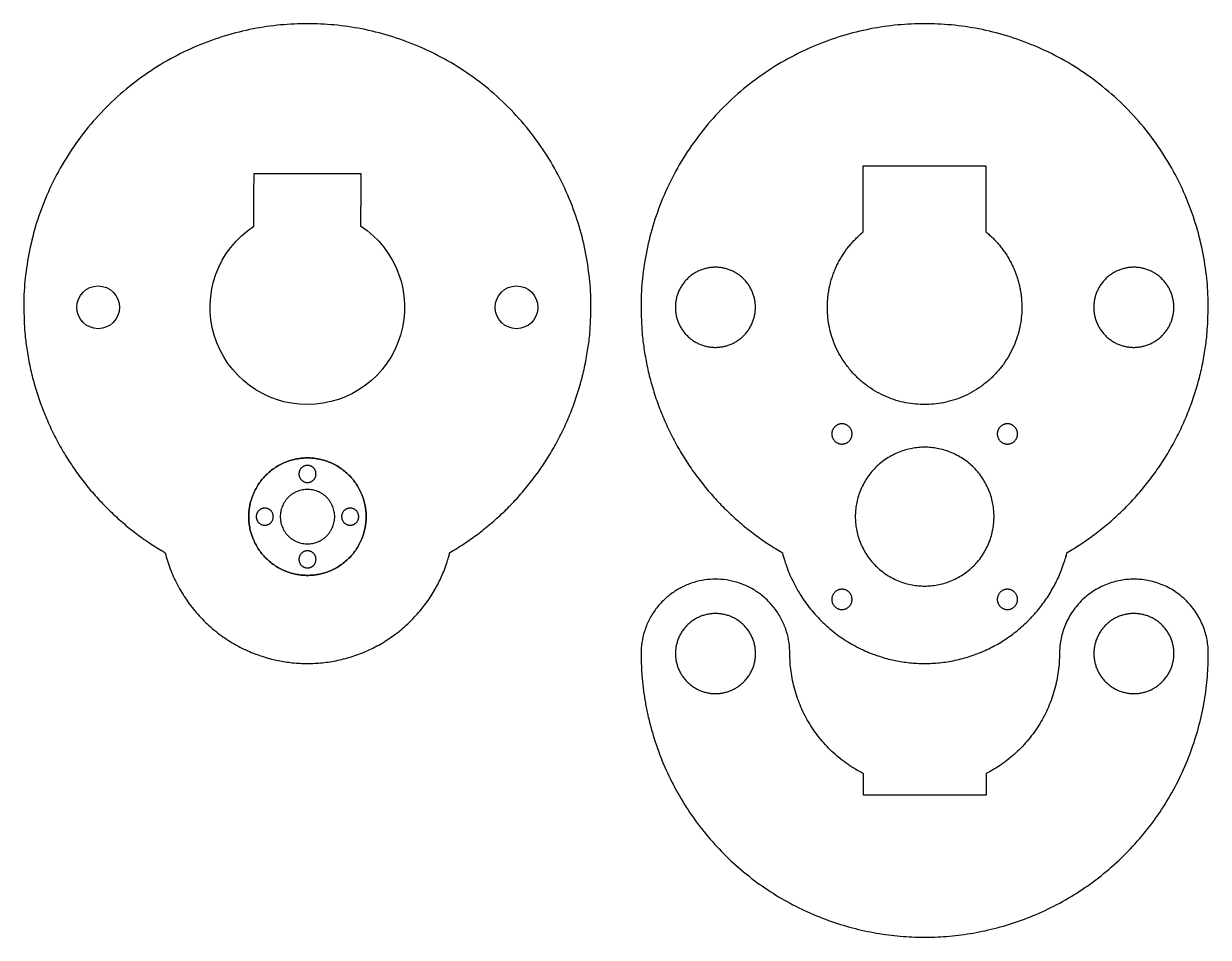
# Model space of a CAD drawing. Header units: millimetres. Extents: x -169 to 53, y 195 to 366.
import ezdxf

# ---------------------------------------------------------------- set-up
doc = ezdxf.new("R2010")
doc.units = ezdxf.units.MM
doc.layers.add('Layer 01', color=18, linetype='Continuous', true_color=0x000000)
doc.layers.add('THROUGH_CUT_NO_TABS', color=5, linetype='Continuous', true_color=0x0000ff)

msp = doc.modelspace()

# ---------------------------------------------------------------- linework, layer by layer
at = {"layer": 'Layer 01'}
for centre in [(-154.84, 312.75, 586.62), (-76.46, 312.75, 586.62)]:
    msp.add_circle(centre, 4, dxfattribs=at)
at = {"layer": 'Layer 01', "extrusion": (0, 0, -1)}
msp.add_arc((115.65, 312.75, -586.62), 18.21, 123.2309, 56.6164, dxfattribs=at)
at = {"layer": 'Layer 01'}
for points, weights, knots in [([(-88.97, 266.81, 586.62), (-62.53, 282.17, 586.62), (-62.53, 312.75, 586.62), (-62.53, 365.87, 586.62), (-115.65, 365.87, 586.62), (-168.77, 365.87, 586.62), (-168.77, 312.75, 586.62), (-168.77, 282.14, 586.62), (-142.29, 266.79, 586.62)], [1, 0.866679186938, 1, 0.707106781187, 1, 0.707106781187, 1, 0.866456969131, 1], [566.292702, 566.292702, 566.292702, 621.143066, 621.143066, 704.589616, 704.589616, 788.036166, 788.036166, 842.932146, 842.932146, 842.932146]), ([(26.65, 266.81, 586.62), (53.09, 282.17, 586.62), (53.09, 312.75, 586.62), (53.09, 365.87, 586.62), (-0.04, 365.87, 586.62), (-53.16, 365.87, 586.62), (-53.16, 312.75, 586.62), (-53.16, 282.14, 586.62), (-26.68, 266.79, 586.62)], [1, 0.866679186938, 1, 0.707106781187, 1, 0.707106781187, 1, 0.866456969131, 1], [566.292702, 566.292702, 566.292702, 621.143066, 621.143066, 704.589616, 704.589616, 788.036166, 788.036166, 842.932146, 842.932146, 842.932146]), ([(11.43, 326.9, 586.62), (18.17, 321.44, 586.62), (18.18, 312.77, 586.62), (18.19, 294.56, 586.62), (-0.02, 294.54, 586.62), (-18.23, 294.52, 586.62), (-18.25, 312.73, 586.62), (-18.25, 321.39, 586.62), (-11.54, 326.86, 586.62)], [1, 0.976002724166, 1.16851002778, 0.826261364528, 1.16851002778, 0.826261364528, 1.16851002778, 0.976234549655, 1], [840.578027, 840.578027, 840.578027, 856.665776, 856.665776, 885.271069, 885.271069, 913.876362, 913.876362, 929.946831, 929.946831, 929.946831]), ([(-31.72, 312.75, 586.62), (-31.72, 305.25, 586.62), (-39.22, 305.25, 586.62), (-46.72, 305.25, 586.62), (-46.72, 312.75, 586.62), (-46.72, 320.25, 586.62), (-39.22, 320.25, 586.62), (-31.72, 320.25, 586.62), (-31.72, 312.75, 586.62)], [1, 0.707106781187, 1, 0.707106781187, 1, 0.707106781187, 1, 0.707106781187, 1], [-47.12389, -47.12389, -47.12389, -35.342917, -35.342917, -23.561945, -23.561945, -11.780972, -11.780972, 0, 0, 0]), ([(31.65, 312.75, 586.62), (31.65, 320.25, 586.62), (39.15, 320.25, 586.62), (46.65, 320.25, 586.62), (46.65, 312.75, 586.62), (46.65, 305.25, 586.62), (39.15, 305.25, 586.62), (31.65, 305.25, 586.62), (31.65, 312.75, 586.62)], [1, 0.707106781187, 1, 0.707106781187, 1, 0.707106781187, 1, 0.707106781187, 1], [-47.12389, -47.12389, -47.12389, -35.342917, -35.342917, -23.561945, -23.561945, -11.780972, -11.780972, 0, 0, 0]), ([(-15.52, 287.14, 586.62), (-17.42, 287.14, 586.62), (-17.42, 289.04, 586.62), (-17.42, 290.94, 586.62), (-15.52, 290.94, 586.62), (-13.62, 290.94, 586.62), (-13.62, 289.04, 586.62), (-13.62, 287.14, 586.62), (-15.52, 287.14, 586.62)], [1, 0.707106781187, 1, 0.707106781187, 1, 0.707106781187, 1, 0.707106781187, 1], [-10.681415, -10.681415, -10.681415, -8.011061, -8.011061, -5.340708, -5.340708, -2.670354, -2.670354, 0, 0, 0]), ([(13.58, 289.04, 586.62), (13.58, 290.94, 586.62), (15.48, 290.94, 586.62), (17.38, 290.94, 586.62), (17.38, 289.04, 586.62), (17.38, 287.14, 586.62), (15.48, 287.14, 586.62), (13.58, 287.14, 586.62), (13.58, 289.04, 586.62)], [1, 0.707106781187, 1, 0.707106781187, 1, 0.707106781187, 1, 0.707106781187, 1], [-10.681415, -10.681415, -10.681415, -8.011061, -8.011061, -5.340708, -5.340708, -2.670354, -2.670354, 0, 0, 0]), ([(12.98, 273.54, 586.62), (12.98, 260.54, 586.62), (-0.02, 260.54, 586.62), (-13.02, 260.54, 586.62), (-13.02, 273.54, 586.62), (-13.02, 286.54, 586.62), (-0.02, 286.54, 586.62), (12.98, 286.54, 586.62), (12.98, 273.54, 586.62)], [1, 0.707106781187, 1, 0.707106781187, 1, 0.707106781187, 1, 0.707106781187, 1], [703.435364, 703.435364, 703.435364, 720.714124, 720.714124, 737.992884, 737.992884, 755.271643, 755.271643, 772.550403, 772.550403, 772.550403]), ([(-115.63, 262.54, 586.62), (-126.63, 262.54, 586.62), (-126.63, 273.54, 586.62), (-126.63, 284.54, 586.62), (-115.63, 284.54, 586.62), (-104.63, 284.54, 586.62), (-104.63, 273.54, 586.62), (-104.63, 262.54, 586.62), (-115.63, 262.54, 586.62)], [1, 0.707106781187, 1, 0.707106781187, 1, 0.707106781187, 1, 0.707106781187, 1], [-69.115038, -69.115038, -69.115038, -51.836279, -51.836279, -34.557519, -34.557519, -17.27876, -17.27876, 0, 0, 0]), ([(-142.29, 266.79, 586.62), (-138.43, 251.54, 586.62), (-123.33, 247.14, 586.62), (-96.93, 239.44, 586.62), (-89.23, 265.84, 586.62), (-89.09, 266.32, 586.62), (-88.97, 266.81, 586.62)], [1, 0.868424369451, 1.0008333616, 0.707696056823, 1.0008333616, 1.00024815211, 1], [493.736652, 493.736652, 493.736652, 521.98309, 521.98309, 565.179989, 565.179989, 566.292702, 566.292702, 566.292702]), ([(-26.68, 266.79, 586.62), (-22.82, 251.54, 586.62), (-7.72, 247.14, 586.62), (18.68, 239.44, 586.62), (26.38, 265.84, 586.62), (26.52, 266.32, 586.62), (26.65, 266.81, 586.62)], [1, 0.868424369451, 1.0008333616, 0.707696056823, 1.0008333616, 1.00024815211, 1], [842.932146, 842.932146, 842.932146, 871.178585, 871.178585, 914.375484, 914.375484, 915.488197, 915.488197, 915.488197]), ([(-25.27, 247.9, 586.62), (-25.27, 261.83, 586.62), (-39.2, 261.83, 586.62), (-53.14, 261.83, 586.62), (-53.14, 247.9, 586.62), (-53.14, 194.77, 586.62), (-0.02, 194.77, 586.62), (53.11, 194.77, 586.62), (53.11, 247.9, 586.62)], [1, 0.707106781187, 1, 0.707106781187, 1, 0.707106781187, 1, 0.707106781187, 1], [-100.468786, -100.468786, -100.468786, -88.00059, -88.00059, -75.532394, -75.532394, 7.914155, 7.914155, 91.360705, 91.360705, 91.360705]), ([(53.11, 247.9, 586.62), (53.11, 261.83, 586.62), (39.17, 261.83, 586.62), (25.23, 261.83, 586.62), (25.23, 247.9, 586.62)], [1, 0.707106781187, 1, 0.707106781187, 1], [91.360705, 91.360705, 91.360705, 103.828901, 103.828901, 116.297097, 116.297097, 116.297097]), ([(-13.62, 258.04, 586.62), (-13.62, 256.14, 586.62), (-15.52, 256.14, 586.62), (-17.42, 256.14, 586.62), (-17.42, 258.04, 586.62), (-17.42, 259.94, 586.62), (-15.52, 259.94, 586.62), (-13.62, 259.94, 586.62), (-13.62, 258.04, 586.62)], [1, 0.707106781187, 1, 0.707106781187, 1, 0.707106781187, 1, 0.707106781187, 1], [-10.681415, -10.681415, -10.681415, -8.011061, -8.011061, -5.340708, -5.340708, -2.670354, -2.670354, 0, 0, 0]), ([(15.48, 259.94, 586.62), (17.38, 259.94, 586.62), (17.38, 258.04, 586.62), (17.38, 256.14, 586.62), (15.48, 256.14, 586.62), (13.58, 256.14, 586.62), (13.58, 258.04, 586.62), (13.58, 259.94, 586.62), (15.48, 259.94, 586.62)], [1, 0.707106781187, 1, 0.707106781187, 1, 0.707106781187, 1, 0.707106781187, 1], [-10.681415, -10.681415, -10.681415, -8.011061, -8.011061, -5.340708, -5.340708, -2.670354, -2.670354, 0, 0, 0]), ([(-31.7, 247.9, 586.62), (-31.7, 240.4, 586.62), (-39.2, 240.4, 586.62), (-46.7, 240.4, 586.62), (-46.7, 247.9, 586.62), (-46.7, 255.4, 586.62), (-39.2, 255.4, 586.62), (-31.7, 255.4, 586.62), (-31.7, 247.9, 586.62)], [1, 0.707106781187, 1, 0.707106781187, 1, 0.707106781187, 1, 0.707106781187, 1], [-47.12389, -47.12389, -47.12389, -35.342917, -35.342917, -23.561945, -23.561945, -11.780972, -11.780972, 0, 0, 0]), ([(31.67, 247.9, 586.62), (31.67, 255.4, 586.62), (39.17, 255.4, 586.62), (46.67, 255.4, 586.62), (46.67, 247.9, 586.62), (46.67, 240.4, 586.62), (39.17, 240.4, 586.62), (31.67, 240.4, 586.62), (31.67, 247.9, 586.62)], [1, 0.707106781187, 1, 0.707106781187, 1, 0.707106781187, 1, 0.707106781187, 1], [-47.12389, -47.12389, -47.12389, -35.342917, -35.342917, -23.561945, -23.561945, -11.780972, -11.780972, 0, 0, 0])]:
    msp.add_rational_spline(points, weights, degree=2, knots=knots, dxfattribs=at)
for points in [[(-125.67, 327.96, 586.62), (-125.67, 333.49, 586.62), (-125.63, 337.79, 586.62)], [(-125.63, 337.79, 586.62), (-115.63, 337.79, 586.62), (-105.63, 337.79, 586.62)], [(-105.63, 337.79, 586.62), (-105.67, 333.5, 586.62), (-105.67, 327.98, 586.62)], [(-11.54, 326.86, 586.62), (-11.54, 333.07, 586.62), (-11.54, 339.28, 586.62)], [(-11.54, 339.28, 586.62), (-0.06, 339.28, 586.62), (11.43, 339.28, 586.62)], [(11.43, 339.28, 586.62), (11.43, 333.09, 586.62), (11.43, 326.9, 586.62)], [(-11.48, 221.37, 586.62), (-11.48, 223.38, 586.62), (-11.48, 225.4, 586.62)], [(11.49, 225.42, 586.62), (11.49, 223.39, 586.62), (11.49, 221.37, 586.62)], [(11.49, 221.37, 586.62), (0, 221.37, 586.62), (-11.48, 221.37, 586.62)]]:
    msp.add_open_spline(points, degree=2, dxfattribs=at)
for points, weights in [([(-11.48, 225.4, 586.62), (-25.27, 232.43, 586.62), (-25.27, 247.9, 586.62)], [1, 0.852688419853, 1]), ([(25.23, 247.9, 586.62), (25.23, 232.46, 586.62), (11.49, 225.42, 586.62)], [1, 0.853166720429, 1])]:
    msp.add_rational_spline(points, weights, degree=2, dxfattribs=at)
at = {"layer": 'THROUGH_CUT_NO_TABS'}
for points, knots in [([(-115.63, 262.54, 583.12), (-104.63, 262.54, 583.12), (-104.63, 273.54, 583.12), (-104.63, 284.54, 583.12), (-115.63, 284.54, 583.12), (-126.63, 284.54, 583.12), (-126.63, 273.54, 583.12), (-126.63, 262.54, 583.12), (-115.63, 262.54, 583.12)], [0, 0, 0, 17.27876, 17.27876, 34.557519, 34.557519, 51.836279, 51.836279, 69.115038, 69.115038, 69.115038]), ([(-114.03, 281.54, 583.12), (-114.03, 279.94, 583.12), (-115.63, 279.94, 583.12), (-117.23, 279.94, 583.12), (-117.23, 281.54, 583.12), (-117.23, 283.14, 583.12), (-115.63, 283.14, 583.12), (-114.03, 283.14, 583.12), (-114.03, 281.54, 583.12)], [-10.053096, -10.053096, -10.053096, -7.539822, -7.539822, -5.026548, -5.026548, -2.513274, -2.513274, 0, 0, 0]), ([(-115.63, 268.44, 583.12), (-120.73, 268.44, 583.12), (-120.73, 273.54, 583.12), (-120.73, 278.64, 583.12), (-115.63, 278.64, 583.12), (-110.53, 278.64, 583.12), (-110.53, 273.54, 583.12), (-110.53, 268.44, 583.12), (-115.63, 268.44, 583.12)], [-32.044245, -32.044245, -32.044245, -24.033184, -24.033184, -16.022123, -16.022123, -8.011061, -8.011061, 0, 0, 0]), ([(-123.63, 275.14, 583.12), (-122.03, 275.14, 583.12), (-122.03, 273.54, 583.12), (-122.03, 271.94, 583.12), (-123.63, 271.94, 583.12), (-125.23, 271.94, 583.12), (-125.23, 273.54, 583.12), (-125.23, 275.14, 583.12), (-123.63, 275.14, 583.12)], [-10.053096, -10.053096, -10.053096, -7.539822, -7.539822, -5.026548, -5.026548, -2.513274, -2.513274, 0, 0, 0]), ([(-107.63, 271.94, 583.12), (-109.23, 271.94, 583.12), (-109.23, 273.54, 583.12), (-109.23, 275.14, 583.12), (-107.63, 275.14, 583.12), (-106.03, 275.14, 583.12), (-106.03, 273.54, 583.12), (-106.03, 271.94, 583.12), (-107.63, 271.94, 583.12)], [-10.053096, -10.053096, -10.053096, -7.539822, -7.539822, -5.026548, -5.026548, -2.513274, -2.513274, 0, 0, 0]), ([(-117.23, 265.54, 583.12), (-117.23, 267.14, 583.12), (-115.63, 267.14, 583.12), (-114.03, 267.14, 583.12), (-114.03, 265.54, 583.12), (-114.03, 263.94, 583.12), (-115.63, 263.94, 583.12), (-117.23, 263.94, 583.12), (-117.23, 265.54, 583.12)], [-10.053096, -10.053096, -10.053096, -7.539822, -7.539822, -5.026548, -5.026548, -2.513274, -2.513274, 0, 0, 0])]:
    msp.add_rational_spline(points, [1, 0.707106781187, 1, 0.707106781187, 1, 0.707106781187, 1, 0.707106781187, 1], degree=2, knots=knots, dxfattribs=at)

doc.saveas('drawing.dxf')
